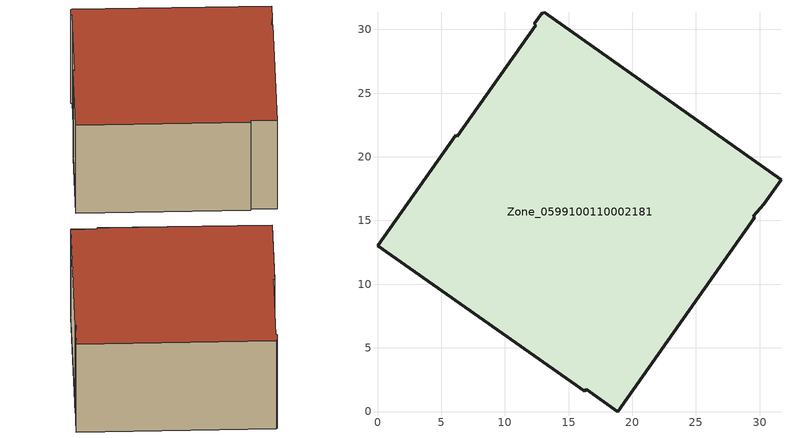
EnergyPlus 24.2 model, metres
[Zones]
Zone_0599100110002181
 floor ground (C_G): 31.68,18.2 30.32,16.27 29.49,15.33 29.61,15.25 18.86,0 16.4,1.75 16.27,1.57 0,13.03 6.14,21.7 6.27,21.61 12.44,30.34 12.31,30.44 12.94,31.32 13.04,31.26 13.09,31.33 z3.82
 wall outside (C_F): 16.27,1.57 16.4,1.75 18.86,0 29.61,15.25 29.49,15.33 30.32,16.27 31.68,18.2 13.09,31.33 13.04,31.26 12.94,31.32 12.31,30.44 12.44,30.34 6.27,21.61 6.14,21.7 0,13.03 16.27,1.57 z3.82:16.14
 roof outside (C_R): 12.94,31.32 12.31,30.44 12.44,30.34 6.27,21.61 6.14,21.7 0,13.03 16.27,1.57 16.4,1.75 18.86,0 29.61,15.25 29.49,15.33 30.32,16.27 31.68,18.2 13.09,31.33 13.04,31.26 z16.14
[BUILDING]
Pand.0599100110002181: North Axis=0; Terrain=City; Loads Convergence Tolerance Value=0.04; Temperature Convergence Tolerance Value=0.4; Solar Distribution=FullExterior; Maximum Number of Warmup Days=25; Minimum Number of Warmup Days=1
[Site:Location]
Rotterdam.The.Hague.AP_ZH_NLD Design_Conditions: Latitude=51.96; Longitude=4.45; Time Zone=1; Elevation=-4.5
[SITE:GROUNDTEMPERATURE:BUILDINGSURFACE]
18, 18, 18, 18, 18, 18, 18, 18, 18, 18, 18, 18
[MATERIAL] Thermal Absorptance=0.9; Solar Absorptance=0.7; Visible Absorptance=0.7
Name | Roughness | Thickness | Conductivity | Density | Specific Heat
G.TC.2015-2018 | MediumSmooth | 0.15 | 0.0428571 | 540 | 1210
F.TC.2015-2018 | Rough | 0.3 | 0.0666667 | 1920 | 840
R.TC.2015-2018 | MediumRough | 0.2 | 0.0333333 | 1500 | 1000
[CONSTRUCTION]
C_G: G.TC.2015-2018
C_F: F.TC.2015-2018
C_R: R.TC.2015-2018
[ZONE]
Zone_0599100110002181: Type=1; Multiplier=1; Ceiling Height=Autocalculate; Volume=Autocalculate; Floor Area=autocalculate; Part of Total Floor Area=Yes
[ZONEINFILTRATION:DESIGNFLOWRATE]
Infil_Zone_0599100110002181: Zone or ZoneList or Space or SpaceList=Zone_0599100110002181; Schedule=AlwaysOn; Design Flow Rate Calculation Method=Flow/Area; Flow Rate per Floor Area=0.0015; Constant Term Coefficient=1; Temperature Term Coefficient=0; Velocity Term Coefficient=0; Velocity Squared Term Coefficient=0
[HVACTEMPLATE:ZONE:IDEALLOADSAIRSYSTEM]
Zone_0599100110002181: Maximum Heating Supply Air Temperature=50; Minimum Cooling Supply Air Temperature=13; Maximum Heating Supply Air Humidity Ratio=0.0156; Minimum Cooling Supply Air Humidity Ratio=0.0077; Heating Limit=NoLimit; Cooling Limit=NoLimit; Dehumidification Control Type=ConstantSensibleHeatRatio; Cooling Sensible Heat Ratio=0.7; Dehumidification Setpoint=60; Humidification Control Type=None; Humidification Setpoint=30; Outdoor Air Method=None; Outdoor Air Flow Rate per Person=0.00944; Outdoor Air Flow Rate per Zone Floor Area=0; Outdoor Air Flow Rate per Zone=0; Demand Controlled Ventilation Type=None; Outdoor Air Economizer Type=NoEconomizer; Heat Recovery Type=None; Sensible Heat Recovery Effectiveness=0.7; Latent Heat Recovery Effectiveness=0.65
[ZONECONTROL:THERMOSTAT]
ThermostatControl_Zone_0599100110002181: Zone or ZoneList=Zone_0599100110002181; Control Type Schedule=DualSetpointControlType; Control 1=Thermostat_Zone_0599100110002181; Temperature Difference Between Cutout And Setpoint=0
[THERMOSTATSETPOINT:DUALSETPOINT]
Thermostat_Zone_0599100110002181: Heating Setpoint Temperature Schedule=HeatingSetpoint_Zone_0599100110002181; Cooling Setpoint Temperature Schedule=CoolingSetpoint_Zone_0599100110002181
[SCHEDULE:COMPACT]
HeatingSetpoint_Zone_0599100110002181: Through: 12/31, For: AllDays, Until: 24:00, 21
CoolingSetpoint_Zone_0599100110002181: Through: 12/31, For: AllDays, Until: 24:00, 24
DualSetpointControlType: Through: 12/31, For: AllDays, Until: 24:00, 4
AlwaysOn: Through: 12/31, For: AllDays, Until: 24:00, 1
